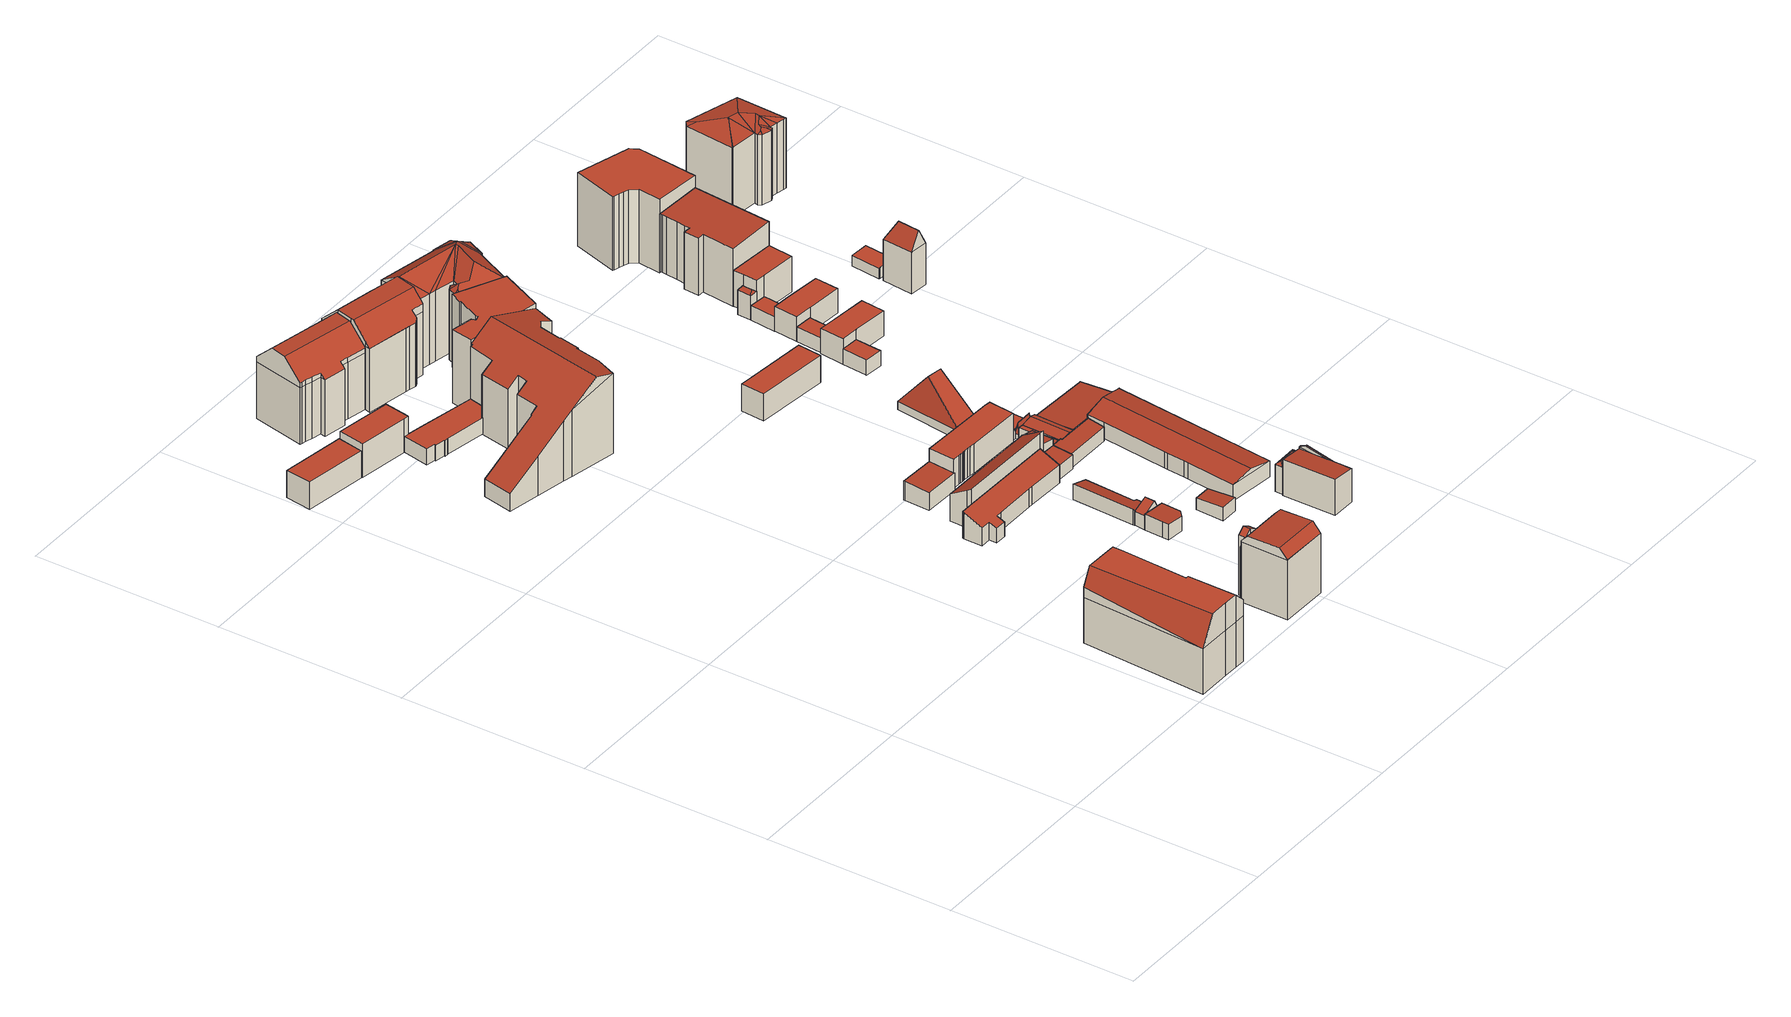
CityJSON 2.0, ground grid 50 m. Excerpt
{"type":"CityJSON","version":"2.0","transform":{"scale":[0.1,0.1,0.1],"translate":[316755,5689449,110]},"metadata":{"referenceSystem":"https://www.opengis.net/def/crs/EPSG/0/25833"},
"CityObjects":{
"building1":{"type":"Building","attributes":{"Dachtyp_tdc":"tdcFreeFormRoof","Gemeindeschluessel":14713000,"Dachneigung":0.319,"QualitaetDacherkennung":49,"Geometrietyp2DReferenz":"3000","function":"31001_9998","roofType":"5000","measuredHeight":19.96},"geometry":[{"type":"MultiSurface","lod":"2","boundaries":[[[0,1,2,3]],[[1,4,5,2]],[[4,6,7,5]],[[6,8,9,7]],[[8,10,11,9]],[[10,12,13,11]],[[12,14,15,13]],[[14,16,17,15]],[[16,18,19,17]],[[18,20,21,19]],[[20,0,3,21]],[[22,4,23,24]],[[25,26,27]],[[28,29,30,31]],[[32,26,25,33,24,23,34,31,30]],[[0,31,34,1]],[[1,34,23,4]],[[8,24,33,10]],[[10,33,25,27,12]],[[14,32,30,16]],[[12,27,26,32,14]],[[20,28,31,0]],[[16,30,29,18]],[[18,29,28,20]],[[6,22,24,8]],[[4,22,6]],[[3,2,5,7,9,11,13,15,17,19,21]]],"semantics":{"surfaces":[{"type":"WallSurface"},{"type":"RoofSurface"},{"type":"GroundSurface"}],"values":[0,0,0,0,0,0,0,0,0,0,0,1,1,1,1,0,0,0,0,0,0,0,0,0,0,0,2]}}]},
"building2":{"type":"Building","attributes":{"Dachtyp_tdc":"tdcPolyFlatRoof","Gemeindeschluessel":14713000,"Dachneigung":0,"QualitaetDacherkennung":56,"Geometrietyp2DReferenz":"3000","function":"31001_9998","roofType":"1000","measuredHeight":7.53},"geometry":[{"type":"MultiSurface","lod":"2","boundaries":[[[35,36,37,38]],[[36,39,40,37]],[[39,41,42,40]],[[41,35,38,42]],[[41,39,36,35]],[[38,37,40,42]]],"semantics":{"surfaces":[{"type":"WallSurface"},{"type":"RoofSurface"},{"type":"GroundSurface"}],"values":[0,0,0,0,1,2]}}]},
"building3":{"type":"Building","attributes":{"Dachtyp_tdc":"tdcPolyFlatRoof","Gemeindeschluessel":14713000,"Dachneigung":0,"QualitaetDacherkennung":70,"Geometrietyp2DReferenz":"3000","function":"31001_9998","roofType":"1000","measuredHeight":9.26},"geometry":[{"type":"MultiSurface","lod":"2","boundaries":[[[43,44,45,46]],[[44,47,48,45]],[[47,49,50,48]],[[49,51,52,50]],[[51,53,54,52]],[[53,43,46,54]],[[53,51,49,47,44,43]],[[46,45,48,50,52,54]]],"semantics":{"surfaces":[{"type":"WallSurface"},{"type":"RoofSurface"},{"type":"GroundSurface"}],"values":[0,0,0,0,0,0,1,2]}}]},
"building4":{"type":"Building","attributes":{"Dachtyp_tdc":"tdcPolyFlatRoof","Gemeindeschluessel":14713000,"Dachneigung":3.95,"QualitaetDacherkennung":52,"Geometrietyp2DReferenz":"3000","function":"31001_9998","roofType":"2100","measuredHeight":3.82},"geometry":[{"type":"MultiSurface","lod":"2","boundaries":[[[55,56,57,58]],[[56,59,60,57]],[[59,61,62,60]],[[61,55,58,62]],[[61,59,56,55]],[[58,57,60,62]]],"semantics":{"surfaces":[{"type":"WallSurface"},{"type":"RoofSurface"},{"type":"GroundSurface"}],"values":[0,0,0,0,1,2]}}]},
"building5":{"type":"Building","attributes":{"Gemeindeschluessel":14713000,"Geometrietyp2DReferenz":"3000","function":"31001_9998","roofType":"9999"},"children":["building5-1","building5-2"]},
"building5-1":{"type":"BuildingPart","attributes":{"Dachtyp_tdc":"tdcGableRoof","Dachneigung":30.01,"QualitaetDacherkennung":56,"Geometrietyp2DReferenz":"3000","roofType":"3100","measuredHeight":17.89},"parents":["building5"],"geometry":[{"type":"MultiSurface","lod":"2","boundaries":[[[63,64,65,66]],[[64,67,68,65]],[[67,69,70,68]],[[69,71,72,70]],[[71,73,74,72]],[[73,75,76,77,74]],[[71,69,67,64,63,78,79,80]],[[80,81,75,73,71]],[[82,66,65,68,70,72,74,77]],[[79,83,80]],[[63,66,82,84,78]],[[78,84,83,79]],[[83,81,80]],[[77,76,84,82]],[[84,76,75,81,83]]],"semantics":{"surfaces":[{"type":"WallSurface"},{"type":"RoofSurface"},{"type":"GroundSurface"},{"type":"ClosureSurface"}],"values":[0,0,0,0,0,0,1,1,2,0,3,3,0,3,3]}}]},
"building5-2":{"type":"BuildingPart","attributes":{"Dachtyp_tdc":"tdcCutGableRoof","Dachneigung":2.42,"QualitaetDacherkennung":88,"Geometrietyp2DReferenz":"3000","roofType":"9999","measuredHeight":18.93},"parents":["building5"],"geometry":[{"type":"MultiSurface","lod":"2","boundaries":[[[85,86,63,66,87]],[[76,88,89,77]],[[88,90,91,89]],[[90,92,93,91]],[[92,85,87,93]],[[92,94,95,96]],[[97,81,83,79,98,99,100,101]],[[94,102,100,99,95]],[[88,101,100,102,90]],[[90,102,94,92]],[[76,75,97,101,88]],[[85,96,95,99,98,86]],[[92,96,85]],[[87,66,82,77,89,91,93]],[[78,63,86]],[[82,66,63,78,84]],[[77,82,84,76]],[[97,75,81]],[[79,78,86,98]],[[83,84,78,79]],[[84,83,81,75,76]]],"semantics":{"surfaces":[{"type":"WallSurface"},{"type":"RoofSurface"},{"type":"GroundSurface"},{"type":"ClosureSurface"}],"values":[0,0,0,0,0,1,1,1,0,0,0,0,0,2,0,3,3,0,0,3,3]}}]},
"building6":{"type":"Building","attributes":{"Dachtyp_tdc":"tdcPolyFlatRoof","Gemeindeschluessel":14713000,"Dachneigung":0,"QualitaetDacherkennung":54,"Geometrietyp2DReferenz":"3000","function":"31001_9998","roofType":"1000","measuredHeight":4.32},"geometry":[{"type":"MultiSurface","lod":"2","boundaries":[[[103,104,105,106]],[[104,107,108,105]],[[107,109,110,108]],[[109,111,112,110]],[[111,113,114,112]],[[113,115,116,114]],[[115,117,118,116]],[[117,119,120,118]],[[119,121,122,120]],[[121,123,124,122]],[[123,125,126,124]],[[125,127,128,126]],[[127,129,130,128]],[[129,103,106,130]],[[129,127,125,123,121,119,117,115,113,111,109,107,104,103]],[[106,105,108,110,112,114,116,118,120,122,124,126,128,130]]],"semantics":{"surfaces":[{"type":"WallSurface"},{"type":"RoofSurface"},{"type":"GroundSurface"}],"values":[0,0,0,0,0,0,0,0,0,0,0,0,0,0,1,2]}}]},
"building7":{"type":"Building","attributes":{"Dachtyp_tdc":"tdcFreeFormRoof","Gemeindeschluessel":14713000,"Dachneigung":43.6,"QualitaetDacherkennung":62,"Geometrietyp2DReferenz":"3000","function":"31001_9998","roofType":"5000","measuredHeight":21.97},"geometry":[{"type":"MultiSurface","lod":"2","boundaries":[[[131,132,133,134]],[[132,135,136,133]],[[135,137,138,136]],[[137,139,140,138]],[[139,141,142,140]],[[141,143,144,142]],[[143,145,146,144]],[[145,147,148,146]],[[147,149,150,148]],[[149,151,152,150]],[[151,153,154,152]],[[153,155,156,154]],[[155,157,158,156]],[[157,159,160,158]],[[159,161,162,160]],[[161,131,134,162]],[[163,164,165,166,167]],[[168,169,170,171,172,173,174,175,176,177,178,139,137]],[[166,173,172,167]],[[135,168,137]],[[139,178,141]],[[141,178,177,143]],[[143,177,176,145]],[[145,176,175,147]],[[147,175,174,149]],[[149,174,173,166,165,151]],[[157,167,172,159]],[[159,172,171,161]],[[161,171,170,131]],[[131,170,169,132]],[[132,169,168,135]],[[155,163,167,157]],[[151,165,164,153]],[[153,164,163,155]],[[134,133,136,138,140,142,144,146,148,150,152,154,156,158,160,162]]],"semantics":{"surfaces":[{"type":"WallSurface"},{"type":"RoofSurface"},{"type":"GroundSurface"}],"values":[0,0,0,0,0,0,0,0,0,0,0,0,0,0,0,0,1,1,1,0,0,0,0,0,0,0,0,0,0,0,0,0,0,0,2]}}]},
"building8":{"type":"Building","attributes":{"Dachtyp_tdc":"tdcFreeFormRoof","Gemeindeschluessel":14713000,"Dachneigung":34.56,"QualitaetDacherkennung":19,"Geometrietyp2DReferenz":"3000","function":"31001_9998","roofType":"5000","measuredHeight":23.6},"geometry":[{"type":"MultiSurface","lod":"2","boundaries":[[[179,180,181,182]],[[180,183,184,181]],[[183,185,186,184]],[[185,187,188,186]],[[187,189,190,188]],[[189,191,192,190]],[[191,193,194,192]],[[193,195,196,194]],[[195,197,198,196]],[[197,199,200,198]],[[199,201,60,200]],[[201,202,203,60]],[[202,204,205,203]],[[204,206,207,205]],[[206,208,209,207]],[[208,210,211,209]],[[210,212,213,211]],[[212,214,215,213]],[[214,216,217,215]],[[216,218,219,217]],[[218,220,221,219]],[[220,222,223,221]],[[222,224,225,223]],[[224,226,227,225]],[[226,228,229,227]],[[228,230,231,229]],[[230,232,233,231]],[[232,234,235,233]],[[234,179,182,235]],[[236,226,224,222,220,218,216,214,212,210,208,206,204,202,201,199,197,195,193,191,237]],[[232,230,228,236,237,189,187,185,183,180,179,234]],[[191,189,237]],[[228,226,236]],[[182,181,184,186,188,190,192,194,196,198,200,60,203,205,207,209,211,213,215,217,219,221,223,225,227,229,231,233,235]]],"semantics":{"surfaces":[{"type":"WallSurface"},{"type":"RoofSurface"},{"type":"GroundSurface"}],"values":[0,0,0,0,0,0,0,0,0,0,0,0,0,0,0,0,0,0,0,0,0,0,0,0,0,0,0,0,0,1,1,0,0,2]}}]},
"building9":{"type":"Building","attributes":{"Dachtyp_tdc":"tdcPolyFlatRoof","Gemeindeschluessel":14713000,"Dachneigung":3.31,"QualitaetDacherkennung":55,"Geometrietyp2DReferenz":"3000","function":"31001_9998","roofType":"2100","measuredHeight":5.21},"geometry":[{"type":"MultiSurface","lod":"2","boundaries":[[[238,239,240,241]],[[239,242,243,240]],[[242,244,245,243]],[[244,246,247,245]],[[246,248,249,247]],[[248,238,241,249]],[[248,246,244,242,239,238]],[[241,240,243,245,247,249]]],"semantics":{"surfaces":[{"type":"WallSurface"},{"type":"RoofSurface"},{"type":"GroundSurface"}],"values":[0,0,0,0,0,0,1,2]}}]},
"building10":{"type":"Building","attributes":{"Dachtyp_tdc":"tdcPolyFlatRoof","Gemeindeschluessel":14713000,"Dachneigung":24.14,"QualitaetDacherkennung":72,"Geometrietyp2DReferenz":"3000","function":"31001_9998","roofType":"2100","measuredHeight":7.27},"geometry":[{"type":"MultiSurface","lod":"2","boundaries":[[[250,251,252,253]],[[251,254,255,252]],[[254,256,257,255]],[[256,258,259,257]],[[258,260,261,259]],[[260,262,263,261]],[[262,264,265,263]],[[264,266,267,265]],[[266,268,269,267]],[[268,270,271,269]],[[270,272,273,271]],[[272,274,275,273]],[[274,250,253,275]],[[274,272,270,268,266,264,262,260,258,256,254,251,250]],[[253,252,255,257,259,261,263,265,267,269,271,273,275]]],"semantics":{"surfaces":[{"type":"WallSurface"},{"type":"RoofSurface"},{"type":"GroundSurface"}],"values":[0,0,0,0,0,0,0,0,0,0,0,0,0,1,2]}}]},
"building11":{"type":"Building","attributes":{"Dachtyp_tdc":"tdcPolyFlatRoof","Gemeindeschluessel":14713000,"Dachneigung":3.15,"QualitaetDacherkennung":80,"Geometrietyp2DReferenz":"3000","function":"31001_9998","roofType":"2100","measuredHeight":4.31},"geometry":[{"type":"MultiSurface","lod":"2","boundaries":[[[276,277,278,279]],[[277,280,281,278]],[[280,282,283,281]],[[282,284,285,283]],[[284,286,287,285]],[[286,288,289,287]],[[288,276,279,289]],[[288,286,284,282,280,277,276]],[[279,278,281,283,285,287,289]]],"semantics":{"surfaces":[{"type":"WallSurface"},{"type":"RoofSurface"},{"type":"GroundSurface"}],"values":[0,0,0,0,0,0,0,1,2]}}]},
"building12":{"type":"Building","attributes":{"Dachtyp_tdc":"tdcFreeFormRoof","Gemeindeschluessel":14713000,"Dachneigung":65.06,"QualitaetDacherkennung":8,"Geometrietyp2DReferenz":"3000","function":"31001_9998","roofType":"5000","measuredHeight":5.8},"geometry":[{"type":"MultiSurface","lod":"2","boundaries":[[[290,291,285,292]],[[291,293,283,285]],[[293,294,295,283]],[[294,296,297,295]],[[296,298,299,297]],[[298,290,292,299]],[[291,290,298,296,300,301]],[[301,300,294,293]],[[293,291,301]],[[296,294,300]],[[292,285,283,295,297,299]]],"semantics":{"surfaces":[{"type":"WallSurface"},{"type":"RoofSurface"},{"type":"GroundSurface"}],"values":[0,0,0,0,0,0,1,1,0,0,2]}}]},
"building13":{"type":"Building","attributes":{"Dachtyp_tdc":"tdcPolyFlatRoof","Gemeindeschluessel":14713000,"Dachneigung":31.7,"QualitaetDacherkennung":64,"Geometrietyp2DReferenz":"3000","function":"31001_9998","roofType":"2100","measuredHeight":11.04},"geometry":[{"type":"MultiSurface","lod":"2","boundaries":[[[302,303,304,305]],[[303,306,307,304]],[[306,308,309,307]],[[308,310,311,309]],[[310,312,313,311]],[[312,314,315,313]],[[314,316,317,315]],[[316,302,305,317]],[[316,314,312,310,308,306,303,302]],[[305,304,307,309,311,313,315,317]]],"semantics":{"surfaces":[{"type":"WallSurface"},{"type":"RoofSurface"},{"type":"GroundSurface"}],"values":[0,0,0,0,0,0,0,0,1,2]}}]},
"building14":{"type":"Building","attributes":{"name":"Carl-Friedrich-Goerdeler-Oberschule","Dachtyp_tdc":"tdcFreeFormRoof","Gemeindeschluessel":14713000,"Dachneigung":42.88,"QualitaetDacherkennung":57,"Geometrietyp2DReferenz":"3000","function":"31001_3021","roofType":"5000","measuredHeight":22.97},"geometry":[{"type":"MultiSurface","lod":"2","boundaries":[[[318,319,320,321]],[[319,322,323,320]],[[322,324,325,323]],[[324,326,327,325]],[[326,328,329,327]],[[328,330,331,329]],[[330,332,333,331]],[[332,334,335,333]],[[334,336,337,335]],[[336,338,339,337]],[[338,340,341,339]],[[340,342,343,341]],[[342,344,345,343]],[[344,346,347,345]],[[346,348,349,347]],[[348,350,351,349]],[[350,352,353,351]],[[352,354,355,353]],[[354,356,357,355]],[[356,358,359,357]],[[358,360,361,359]],[[360,318,321,361]],[[362,363,364,365,366,367,368,369,356,370,371,372,373]],[[374,375,376,377,378,379,380,381]],[[382,381,380,383,368,367]],[[360,383,380,318]],[[358,369,368,383,360]],[[332,381,382,334]],[[334,382,367,336]],[[330,374,381,332]],[[318,380,379,319]],[[319,379,378,322]],[[322,378,377,324]],[[324,377,376,326]],[[326,376,375,328]],[[328,375,374,330]],[[348,373,372,350]],[[346,362,373,348]],[[350,372,371,352]],[[352,371,370,354]],[[354,370,356]],[[356,369,358]],[[336,367,366,338]],[[338,366,365,340]],[[340,365,364,342]],[[342,364,363,344]],[[344,363,362,346]],[[321,320,323,325,327,329,331,333,335,337,339,341,343,345,347,349,351,353,355,357,359,361]]],"semantics":{"surfaces":[{"type":"WallSurface"},{"type":"RoofSurface"},{"type":"GroundSurface"}],"values":[0,0,0,0,0,0,0,0,0,0,0,0,0,0,0,0,0,0,0,0,0,0,1,1,1,0,0,0,0,0,0,0,0,0,0,0,0,0,0,0,0,0,0,0,0,0,0,2]}}]},
"building15":{"type":"Building","attributes":{"Dachtyp_tdc":"tdcPolyFlatRoof","Gemeindeschluessel":14713000,"Dachneigung":16.45,"QualitaetDacherkennung":75,"Geometrietyp2DReferenz":"3000","function":"31001_9998","roofType":"2100","measuredHeight":4.22},"geometry":[{"type":"MultiSurface","lod":"2","boundaries":[[[384,385,386,387]],[[385,388,389,386]],[[388,390,391,389]],[[390,392,393,391]],[[392,394,395,393]],[[394,396,397,395]],[[396,398,399,397]],[[398,400,401,399]],[[400,384,387,401]],[[400,398,396,394,392,390,388,385,384]],[[387,386,389,391,393,395,397,399,401]]],"semantics":{"surfaces":[{"type":"WallSurface"},{"type":"RoofSurface"},{"type":"GroundSurface"}],"values":[0,0,0,0,0,0,0,0,0,1,2]}}]},
"building16":{"type":"Building","attributes":{"Dachtyp_tdc":"tdcPolyFlatRoof","Gemeindeschluessel":14713000,"Dachneigung":3.12,"QualitaetDacherkennung":73,"Geometrietyp2DReferenz":"3000","function":"31001_9998","roofType":"2100","measuredHeight":3.61},"geometry":[{"type":"MultiSurface","lod":"2","boundaries":[[[402,403,404,405]],[[403,406,407,404]],[[406,408,409,407]],[[408,402,405,409]],[[408,406,403,402]],[[405,404,407,409]]],"semantics":{"surfaces":[{"type":"WallSurface"},{"type":"RoofSurface"},{"type":"GroundSurface"}],"values":[0,0,0,0,1,2]}}]},
"building17":{"type":"Building","attributes":{"Dachtyp_tdc":"tdcPolyFlatRoof","Gemeindeschluessel":14713000,"Dachneigung":0,"QualitaetDacherkennung":46,"Geometrietyp2DReferenz":"3000","function":"31001_9998","roofType":"1000","measuredHeight":20.16},"geometry":[{"type":"MultiSurface","lod":"2","boundaries":[[[410,411,412,413]],[[411,414,415,412]],[[414,416,417,415]],[[416,418,419,417]],[[418,420,421,419]],[[420,422,423,421]],[[422,424,425,423]],[[424,426,427,425]],[[426,428,429,427]],[[428,430,431,429]],[[430,432,433,431]],[[432,434,435,433]],[[434,436,437,435]],[[436,438,439,437]],[[438,410,413,439]],[[438,436,434,432,430,428,426,424,422,420,418,416,414,411,410]],[[413,412,415,417,419,421,423,425,427,429,431,433,435,437,439]]],"semantics":{"surfaces":[{"type":"WallSurface"},{"type":"RoofSurface"},{"type":"GroundSurface"}],"values":[0,0,0,0,0,0,0,0,0,0,0,0,0,0,0,1,2]}}]},
"building18":{"type":"Building","attributes":{"Dachtyp_tdc":"tdcPolyFlatRoof","Gemeindeschluessel":14713000,"Dachneigung":2.72,"QualitaetDacherkennung":71,"Geometrietyp2DReferenz":"3000","function":"31001_9998","roofType":"2100","measuredHeight":8.23},"geometry":[{"type":"MultiSurface","lod":"2","boundaries":[[[440,441,442,443]],[[441,444,445,442]],[[444,446,447,445]],[[446,448,449,447]],[[448,450,451,449]],[[450,452,453,451]],[[452,454,455,453]],[[454,456,457,455]],[[456,458,459,457]],[[458,460,461,459]],[[460,462,463,461]],[[462,464,465,463]],[[464,466,467,465]],[[466,468,469,467]],[[468,440,443,469]],[[468,466,464,462,460,458,456,454,452,450,448,446,444,441,440]],[[443,442,445,447,449,451,453,455,457,459,461,463,465,467,469]]],"semantics":{"surfaces":[{"type":"WallSurface"},{"type":"RoofSurface"},{"type":"GroundSurface"}],"values":[0,0,0,0,0,0,0,0,0,0,0,0,0,0,0,1,2]}}]},
"building19":{"type":"Building","attributes":{"Dachtyp_tdc":"tdcPolyFlatRoof","Gemeindeschluessel":14713000,"Dachneigung":5.32,"QualitaetDacherkennung":65,"Geometrietyp2DReferenz":"3000","function":"31001_9998","roofType":"2100","measuredHeight":4.42},"geometry":[{"type":"MultiSurface","lod":"2","boundaries":[[[470,471,472,473]],[[471,474,475,472]],[[474,476,477,475]],[[476,478,479,477]],[[478,480,481,479]],[[480,470,473,481]],[[480,478,476,474,471,470]],[[473,472,475,477,479,481]]],"semantics":{"surfaces":[{"type":"WallSurface"},{"type":"RoofSurface"},{"type":"GroundSurface"}],"values":[0,0,0,0,0,0,1,2]}}]},
"building20":{"type":"Building","attributes":{"Dachtyp_tdc":"tdcPolyFlatRoof","Gemeindeschluessel":14713000,"Dachneigung":10.46,"QualitaetDacherkennung":82,"Geometrietyp2DReferenz":"3000","function":"31001_9998","roofType":"2100","measuredHeight":6.48},"geometry":[{"type":"MultiSurface","lod":"2","boundaries":[[[482,483,484,485]],[[483,486,487,484]],[[486,488,489,487]],[[488,482,485,489]],[[488,486,483,482]],[[485,484,487,489]]],"semantics":{"surfaces":[{"type":"WallSurface"},{"type":"RoofSurface"},{"type":"GroundSurface"}],"values":[0,0,0,0,1,2]}}]},
"building21":{"type":"Building","attributes":{"Gemeindeschluessel":14713000,"Geometrietyp2DReferenz":"3000","function":"31001_9998","roofType":"9999"},"children":["building21-1","building21-2"]},
"building21-1":{"type":"BuildingPart","attributes":{"Dachtyp_tdc":"tdcGableRoof","Dachneigung":11.9,"QualitaetDacherkennung":10,"Geometrietyp2DReferenz":"3000","roofType":"3100","measuredHeight":10.37},"parents":["building21"],"geometry":[{"type":"MultiSurface","lod":"2","boundaries":[[[490,491,492,493]],[[494,495,496,497,498]],[[495,490,493,496]],[[490,495,499]],[[491,490,499,500,501]],[[495,494,500,499]],[[493,492,497,496]],[[498,502,494]],[[497,492,491,502,498]],[[500,494,502,501]],[[501,502,491]]],"semantics":{"surfaces":[{"type":"WallSurface"},{"type":"RoofSurface"},{"type":"GroundSurface"},{"type":"ClosureSurface"}],"values":[0,0,0,0,1,1,2,0,3,0,3]}}]},
"building21-2":{"type":"BuildingPart","attributes":{"Dachtyp_tdc":"tdcPolyFlatRoof","Dachneigung":5.9,"QualitaetDacherkennung":67,"Geometrietyp2DReferenz":"3000","roofType":"2100","measuredHeight":9.87},"parents":["building21"],"geometry":[{"type":"MultiSurface","lod":"2","boundaries":[[[503,504,505,506]],[[504,507,508,505]],[[507,509,510,508]],[[509,498,497,510]],[[511,503,506,492,491]],[[511,501,502,498,509,507,504,503]],[[506,505,508,510,497,492]],[[491,501,511]],[[492,497,498,502,491]],[[491,502,501]]],"semantics":{"surfaces":[{"type":"WallSurface"},{"type":"RoofSurface"},{"type":"GroundSurface"},{"type":"ClosureSurface"}],"values":[0,0,0,0,0,1,2,0,3,3]}}]},
"building22":{"type":"Building","attributes":{"Dachtyp_tdc":"tdcPolyFlatRoof","Gemeindeschluessel":14713000,"Dachneigung":3.39,"QualitaetDacherkennung":70,"Geometrietyp2DReferenz":"3000","function":"31001_9998","roofType":"2100","measuredHeight":3.36},"geometry":[{"type":"MultiSurface","lod":"2","boundaries":[[[512,513,514,515]],[[513,516,517,514]],[[516,518,519,517]],[[518,512,515,519]],[[518,516,513,512]],[[515,514,517,519]]],"semantics":{"surfaces":[{"type":"WallSurface"},{"type":"RoofSurface"},{"type":"GroundSurface"}],"values":[0,0,0,0,1,2]}}]},
"building23":{"type":"Building","attributes":{"Dachtyp_tdc":"tdcFreeFormRoof","Gemeindeschluessel":14713000,"Dachneigung":34.48,"QualitaetDacherkennung":7,"Geometrietyp2DReferenz":"3000","function":"31001_9998","roofType":"5000","measuredHeight":8.15},"geometry":[{"type":"MultiSurface","lod":"2","boundaries":[[[520,521,522,523]],[[521,524,525,522]],[[524,526,527,525]],[[526,528,529,527]],[[528,520,523,529]],[[530,528,526]],[[531,524,521]],[[530,524,531]],[[524,530,526]],[[531,521,520]],[[530,531,520,528]],[[523,522,525,527,529]]],"semantics":{"surfaces":[{"type":"WallSurface"},{"type":"RoofSurface"},{"type":"GroundSurface"}],"values":[0,0,0,0,0,1,1,1,1,1,1,2]}}]},
"building24":{"type":"Building","attributes":{"Dachtyp_tdc":"tdcFreeFormRoof","Gemeindeschluessel":14713000,"Dachneigung":34.52,"QualitaetDacherkennung":13,"Geometrietyp2DReferenz":"3000","function":"31001_9998","roofType":"5000","measuredHeight":23.29},"geometry":[{"type":"MultiSurface","lod":"2","boundaries":[[[532,533,534,535]],[[533,536,537,534]],[[536,538,539,537]],[[538,540,541,539]],[[540,542,543,541]],[[542,544,545,543]],[[544,546,547,545]],[[546,548,549,547]],[[548,550,551,549]],[[550,552,553,551]],[[552,554,555,553]],[[554,556,557,555]],[[556,558,559,557]],[[558,560,561,559]],[[560,562,563,561]],[[562,564,565,563]],[[564,566,567,565]],[[566,568,569,567]],[[568,570,571,569]],[[570,532,535,571]],[[572,570,568]],[[573,574,575,576,572,568,566]],[[577,578,579,580,581,573,566,564]],[[582,577,564,562]],[[583,582,562,560]],[[583,560,558]],[[584,585,578,577,582,583,558,556]],[[584,556,554]],[[585,584,554,552]],[[579,578,585,552,550]],[[586,580,579,550,548]],[[586,548,546]],[[580,540,581]],[[580,542,540]],[[580,544,542]],[[586,544,580]],[[544,586,546]],[[574,573,581,540,538]],[[587,575,574,538,536]],[[587,536,533]],[[576,575,587,533,532]],[[572,576,532,570]],[[535,534,537,539,541,543,545,547,549,551,553,555,557,559,561,563,565,567,569,571]]],"semantics":{"surfaces":[{"type":"WallSurface"},{"type":"RoofSurface"},{"type":"GroundSurface"}],"values":[0,0,0,0,0,0,0,0,0,0,0,0,0,0,0,0,0,0,0,0,1,1,1,1,1,1,1,1,1,1,1,0,1,1,1,1,1,1,1,1,1,1,2]}}]},
"building25":{"type":"Building","attributes":{"Dachtyp_tdc":"tdcPolyFlatRoof","Gemeindeschluessel":14713000,"Dachneigung":5.93,"QualitaetDacherkennung":90,"Geometrietyp2DReferenz":"3000","function":"31001_9998","roofType":"2100","measuredHeight":4.27},"geometry":[{"type":"MultiSurface","lod":"2","boundaries":[[[478,588,589,590]],[[588,591,592,589]],[[591,593,594,592]],[[593,595,596,594]],[[595,597,598,596]],[[597,599,600,598]],[[599,478,590,600]],[[599,597,595,593,591,588,478]],[[590,589,592,594,596,598,600]]],"semantics":{"surfaces":[{"type":"WallSurface"},{"type":"RoofSurface"},{"type":"GroundSurface"}],"values":[0,0,0,0,0,0,0,1,2]}}]},
"building26":{"type":"Building","attributes":{"Gemeindeschluessel":14713000,"Geometrietyp2DReferenz":"3000","function":"31001_9998","roofType":"9999"},"children":["building26-1","building26-2"]},
"building26-1":{"type":"BuildingPart","attributes":{"Dachtyp_tdc":"tdcGableRoof","Dachneigung":10.63,"QualitaetDacherkennung":37,"Geometrietyp2DReferenz":"3000","roofType":"3100","measuredHeight":3.98},"parents":["building26"],"geometry":[{"type":"MultiSurface","lod":"2","boundaries":[[[601,602,515,514]],[[603,604,605,606]],[[603,607,608,604]],[[607,609,610,608]],[[609,611,612,610]],[[611,601,514,612]],[[602,601,611,613,614,606]],[[615,616,614,613,617]],[[607,615,617,609]],[[609,617,613,611]],[[603,616,615,607]],[[606,614,616,603]],[[514,515,605,604,608,610,612]],[[606,605,515,602]]],"semantics":{"surfaces":[{"type":"WallSurface"},{"type":"RoofSurface"},{"type":"GroundSurface"},{"type":"ClosureSurface"}],"values":[0,0,0,0,0,0,1,1,0,0,0,0,2,3]}}]},
"building26-2":{"type":"BuildingPart","attributes":{"Dachtyp_tdc":"tdcPolyFlatRoof","Dachneigung":0,"QualitaetDacherkennung":21,"Geometrietyp2DReferenz":"3000","roofType":"1000","measuredHeight":3.36},"parents":["building26"],"geometry":[{"type":"MultiSurface","lod":"2","boundaries":[[[618,619,620,621]],[[619,606,605,620]],[[602,618,621,515]],[[602,606,619,618]],[[621,620,605,515]],[[515,605,606,602]]],"semantics":{"surfaces":[{"type":"WallSurface"},{"type":"RoofSurface"},{"type":"GroundSurface"},{"type":"ClosureSurface"}],"values":[0,0,0,1,2,3]}}]},
"building27":{"type":"Building","attributes":{"Dachtyp_tdc":"tdcPolyFlatRoof","Gemeindeschluessel":14713000,"Dachneigung":0,"QualitaetDacherkennung":74,"Geometrietyp2DReferenz":"3000","function":"31001_9998","roofType":"1000","measuredHeight":7.47},"geometry":[{"type":"MultiSurface","lod":"2","boundaries":[[[622,623,624,625]],[[623,626,627,624]],[[626,628,629,627]],[[628,622,625,629]],[[628,626,623,622]],[[625,624,627,629]]],"semantics":{"surfaces":[{"type":"WallSurface"},{"type":"RoofSurface"},{"type":"GroundSurface"}],"values":[0,0,0,0,1,2]}}]},
"building28":{"type":"Building","attributes":{"Dachtyp_tdc":"tdcFreeFormRoof","Gemeindeschluessel":14713000,"Dachneigung":79.03,"QualitaetDacherkennung":51,"Geometrietyp2DReferenz":"3000","function":"31001_9998","roofType":"5000","measuredHeight":4.38},"geometry":[{"type":"MultiSurface","lod":"2","boundaries":[[[630,631,632,633]],[[631,634,635,632]],[[634,636,637,635]],[[636,638,639,637]],[[638,630,633,639]],[[640,638,636]],[[641,642,640,636,634]],[[641,634,631]],[[642,641,631,630]],[[640,642,630,638]],[[633,632,635,637,639]]],"semantics":{"surfaces":[{"type":"WallSurface"},{"type":"RoofSurface"},{"type":"GroundSurface"}],"values":[0,0,0,0,0,0,1,1,1,1,2]}}]},
"building29":{"type":"Building","attributes":{"Dachtyp_tdc":"tdcHipAndGableRoof","Gemeindeschluessel":14713000,"Dachneigung":75.76,"QualitaetDacherkennung":5,"Geometrietyp2DReferenz":"3000","function":"31001_9998","roofType":"5000","measuredHeight":11.15},"geometry":[{"type":"MultiSurface","lod":"2","boundaries":[[[643,644,645,646]],[[644,647,648,645]],[[647,649,650,648]],[[649,643,646,650]],[[647,644,651]],[[643,649,652]],[[644,643,652,651]],[[649,647,651,652]],[[646,645,648,650]]],"semantics":{"surfaces":[{"type":"WallSurface"},{"type":"RoofSurface"},{"type":"GroundSurface"}],"values":[0,0,0,0,1,0,1,1,2]}}]},
"building30":{"type":"Building","attributes":{"Dachtyp_tdc":"tdcPolyFlatRoof","Gemeindeschluessel":14713000,"Dachneigung":0,"QualitaetDacherkennung":70,"Geometrietyp2DReferenz":"3000","function":"31001_9998","roofType":"1000","measuredHeight":2.46},"geometry":[{"type":"MultiSurface","lod":"2","boundaries":[[[653,654,655,656]],[[654,657,658,655]],[[657,659,660,658]],[[659,661,662,660]],[[661,663,664,662]],[[663,653,656,664]],[[663,661,659,657,654,653]],[[656,655,658,660,662,664]]],"semantics":{"surfaces":[{"type":"WallSurface"},{"type":"RoofSurface"},{"type":"GroundSurface"}],"values":[0,0,0,0,0,0,1,2]}}]},
"building31":{"type":"Building","attributes":{"Dachtyp_tdc":"tdcFreeFormRoof","Gemeindeschluessel":14713000,"Dachneigung":10.76,"QualitaetDacherkennung":73,"Geometrietyp2DReferenz":"3000","function":"31001_9998","roofType":"5000","measuredHeight":5.64},"geometry":[{"type":"MultiSurface","lod":"2","boundaries":[[[665,666,667,668]],[[666,669,670,667]],[[669,671,672,670]],[[671,673,674,672]],[[673,675,676,674]],[[675,677,678,676]],[[677,679,680,678]],[[679,681,682,680]],[[681,683,684,682]],[[683,685,686,684]],[[685,687,688,686]],[[687,689,690,688]],[[689,665,668,690]],[[687,685,683,691,692,689]],[[692,691,681,679,677,675,673,671,669,666,665]],[[683,681,691]],[[665,689,692]],[[668,667,670,672,674,676,678,680,682,684,686,688,690]]],"semantics":{"surfaces":[{"type":"WallSurface"},{"type":"RoofSurface"},{"type":"GroundSurface"}],"values":[0,0,0,0,0,0,0,0,0,0,0,0,0,1,1,0,0,2]}}]},
"building32":{"type":"Building","attributes":{"Dachtyp_tdc":"tdcPolyFlatRoof","Gemeindeschluessel":14713000,"Dachneigung":4.71,"QualitaetDacherkennung":82,"Geometrietyp2DReferenz":"3000","function":"31001_9998","roofType":"2100","measuredHeight":3.86},"geometry":[{"type":"MultiSurface","lod":"2","boundaries":[[[693,694,695,696]],[[694,697,698,695]],[[697,699,700,698]],[[699,701,702,700]],[[701,703,704,702]],[[703,705,706,704]],[[705,707,708,706]],[[707,693,696,708]],[[707,705,703,701,699,697,694,693]],[[696,695,698,700,702,704,706,708]]],"semantics":{"surfaces":[{"type":"WallSurface"},{"type":"RoofSurface"},{"type":"GroundSurface"}],"values":[0,0,0,0,0,0,0,0,1,2]}}]},
"building33":{"type":"Building","attributes":{"Gemeindeschluessel":14713000,"Geometrietyp2DReferenz":"3000","function":"31001_9998","roofType":"9999"},"children":["building33-1","building33-2"]},
"building33-1":{"type":"BuildingPart","attributes":{"Dachtyp_tdc":"tdcPolyFlatRoof","Dachneigung":0,"QualitaetDacherkennung":57,"Geometrietyp2DReferenz":"3000","roofType":"1000","measuredHeight":4.12},"parents":["building33"],"geometry":[{"type":"MultiSurface","lod":"2","boundaries":[[[709,710,711,712]],[[710,713,714,711]],[[713,715,716,714]],[[715,717,718,716]],[[719,709,712,720]],[[719,717,715,713,710,709]],[[712,711,714,716,718,720]],[[720,718,717,719]]],"semantics":{"surfaces":[{"type":"WallSurface"},{"type":"RoofSurface"},{"type":"GroundSurface"},{"type":"ClosureSurface"}],"values":[0,0,0,0,0,1,2,3]}}]},
"building33-2":{"type":"BuildingPart","attributes":{"Dachtyp_tdc":"tdcPolyFlatRoof","Dachneigung":0,"QualitaetDacherkennung":76,"Geometrietyp2DReferenz":"3000","roofType":"1000","measuredHeight":6.91},"parents":["building33"],"geometry":[{"type":"MultiSurface","lod":"2","boundaries":[[[721,722,720,723]],[[722,719,720]],[[724,725,726,718,717]],[[725,727,728,726]],[[727,729,730,728]],[[729,721,723,730]],[[729,727,725,724,722,721]],[[723,720,718,726,728,730]],[[717,719,722,724]],[[717,718,720,719]]],"semantics":{"surfaces":[{"type":"WallSurface"},{"type":"RoofSurface"},{"type":"GroundSurface"},{"type":"ClosureSurface"}],"values":[0,0,0,0,0,0,1,2,0,3]}}]},
"building34":{"type":"Building","attributes":{"Gemeindeschluessel":14713000,"Geometrietyp2DReferenz":"3000","function":"31001_9998","roofType":"9999"},"children":["building34-1","building34-2"]},
"building34-1":{"type":"BuildingPart","attributes":{"Dachtyp_tdc":"tdcPolyFlatRoof","Dachneigung":0,"QualitaetDacherkennung":54,"Geometrietyp2DReferenz":"3000","roofType":"1000","measuredHeight":3.91},"parents":["building34"],"geometry":[{"type":"MultiSurface","lod":"2","boundaries":[[[731,732,733,734]],[[732,735,736,733]],[[737,738,739,740]],[[738,731,734,739]],[[738,737,735,732,731]],[[734,733,736,740,739]],[[740,736,735,737]]],"semantics":{"surfaces":[{"type":"WallSurface"},{"type":"RoofSurface"},{"type":"GroundSurface"},{"type":"ClosureSurface"}],"values":[0,0,0,0,1,2,3]}}]},
"building34-2":{"type":"BuildingPart","attributes":{"Dachtyp_tdc":"tdcPolyFlatRoof","Dachneigung":0,"QualitaetDacherkennung":75,"Geometrietyp2DReferenz":"3000","roofType":"1000","measuredHeight":6.64},"parents":["building34"],"geometry":[{"type":"MultiSurface","lod":"2","boundaries":[[[741,742,743,736,735]],[[742,744,745,743]],[[744,746,747,745]],[[746,748,749,747]],[[748,750,739,749]],[[750,751,737,740,739]],[[750,748,746,744,742,741,751]],[[740,736,743,745,747,749,739]],[[735,737,751,741]],[[735,736,740,737]]],"semantics":{"surfaces":[{"type":"WallSurface"},{"type":"RoofSurface"},{"type":"GroundSurface"},{"type":"ClosureSurface"}],"values":[0,0,0,0,0,0,1,2,0,3]}}]},
"building35":{"type":"Building","attributes":{"Gemeindeschluessel":14713000,"Geometrietyp2DReferenz":"3000","function":"31001_9998","roofType":"9999"},"children":["building35-1","building35-2","building35-3"]},
"building35-1":{"type":"BuildingPart","attributes":{"Dachtyp_tdc":"tdcFreeFormRoof","Dachneigung":41.65,"QualitaetDacherkennung":30,"Geometrietyp2DReferenz":"3000","roofType":"5000","measuredHeight":7.67},"parents":["building35"],"geometry":[{"type":"MultiSurface","lod":"2","boundaries":[[[752,753,754,755,756]],[[753,757,758,754]],[[759,757,753]],[[760,759,753,752]],[[760,752,761]],[[759,760,761,757]],[[762,755,754,758]],[[756,763,761,752]],[[756,755,762,763]],[[762,758,757,761,763]]],"semantics":{"surfaces":[{"type":"WallSurface"},{"type":"RoofSurface"},{"type":"GroundSurface"},{"type":"ClosureSurface"}],"values":[0,0,1,1,1,1,2,0,3,3]}}]},
"building35-2":{"type":"BuildingPart","attributes":{"Dachtyp_tdc":"tdcPolyFlatRoof","Dachneigung":0,"QualitaetDacherkennung":70,"Geometrietyp2DReferenz":"3000","roofType":"1000","measuredHeight":9.87},"parents":["building35"],"geometry":[{"type":"MultiSurface","lod":"2","boundaries":[[[764,761,762,763]],[[765,766,767,758,757]],[[766,768,769,767]],[[768,770,771,769]],[[770,772,773,771]],[[772,774,773]],[[770,768,766,765,764,772]],[[762,758,767,769,771,773]],[[763,774,772,764]],[[763,762,773,774]],[[757,761,764,765]],[[757,758,762,761]]],"semantics":{"surfaces":[{"type":"WallSurface"},{"type":"RoofSurface"},{"type":"GroundSurface"},{"type":"ClosureSurface"}],"values":[0,0,0,0,0,0,1,2,0,3,0,3]}}]},
"building35-3":{"type":"BuildingPart","attributes":{"Dachtyp_tdc":"tdcPolyFlatRoof","Dachneigung":0,"QualitaetDacherkennung":55,"Geometrietyp2DReferenz":"3000","roofType":"1000","measuredHeight":4.08},"parents":["building35"],"geometry":[{"type":"MultiSurface","lod":"2","boundaries":[[[775,776,777,778]],[[776,756,755,777]],[[774,775,778,773]],[[774,763,756,776,775]],[[778,777,755,762,773]],[[762,755,756,763]],[[773,762,763,774]]],"semantics":{"surfaces":[{"type":"WallSurface"},{"type":"RoofSurface"},{"type":"GroundSurface"},{"type":"ClosureSurface"}],"values":[0,0,0,1,2,3,3]}}]},
"building36":{"type":"Building","attributes":{"Dachtyp_tdc":"tdcPolyFlatRoof","Gemeindeschluessel":14713000,"Dachneigung":2.83,"QualitaetDacherkennung":85,"Geometrietyp2DReferenz":"3000","function":"31001_9998","roofType":"2100","measuredHeight":16.48},"geometry":[{"type":"MultiSurface","lod":"2","boundaries":[[[779,780,781,782]],[[780,783,784,781]],[[783,785,786,784]],[[785,787,788,786]],[[787,789,790,788]],[[789,791,792,790]],[[791,793,794,792]],[[793,795,796,794]],[[795,797,798,796]],[[797,799,800,798]],[[799,801,802,800]],[[801,803,804,802]],[[803,805,806,804]],[[805,779,782,806]],[[805,803,801,799,797,795,793,791,789,787,785,783,780,779]],[[782,781,784,786,788,790,792,794,796,798,800,802,804,806]]],"semantics":{"surfaces":[{"type":"WallSurface"},{"type":"RoofSurface"},{"type":"GroundSurface"}],"values":[0,0,0,0,0,0,0,0,0,0,0,0,0,0,1,2]}}]},
"building37":{"type":"Building","attributes":{"Dachtyp_tdc":"tdcPolyFlatRoof","Gemeindeschluessel":14713000,"Dachneigung":0,"QualitaetDacherkennung":53,"Geometrietyp2DReferenz":"3000","function":"31001_9998","roofType":"1000","measuredHeight":20.12},"geometry":[{"type":"MultiSurface","lod":"2","boundaries":[[[807,808,809,810]],[[808,811,812,809]],[[811,813,814,812]],[[813,815,816,814]],[[815,817,818,816]],[[817,819,820,818]],[[819,821,822,820]],[[821,823,824,822]],[[823,825,826,824]],[[825,827,828,826]],[[827,807,810,828]],[[827,825,823,821,819,817,815,813,811,808,807]],[[810,809,812,814,816,818,820,822,824,826,828]]],"semantics":{"surfaces":[{"type":"WallSurface"},{"type":"RoofSurface"},{"type":"GroundSurface"}],"values":[0,0,0,0,0,0,0,0,0,0,0,1,2]}}]},
"building38":{"type":"Building","attributes":{"Dachtyp_tdc":"tdcFreeFormRoof","Gemeindeschluessel":14713000,"Dachneigung":63,"QualitaetDacherkennung":12,"Geometrietyp2DReferenz":"3000","function":"31001_9998","roofType":"5000","measuredHeight":16.07},"geometry":[{"type":"MultiSurface","lod":"2","boundaries":[[[829,830,831,832]],[[830,833,834,831]],[[833,835,836,834]],[[835,837,838,836]],[[837,829,832,838]],[[839,840,837,835]],[[833,839,835]],[[839,833,830]],[[840,839,830,829]],[[840,829,837]],[[832,831,834,836,838]]],"semantics":{"surfaces":[{"type":"WallSurface"},{"type":"RoofSurface"},{"type":"GroundSurface"}],"values":[0,0,0,0,0,1,1,1,1,0,2]}}]},
"building39":{"type":"Building","attributes":{"Dachtyp_tdc":"tdcPolyFlatRoof","Gemeindeschluessel":14713000,"Dachneigung":0,"QualitaetDacherkennung":0,"Geometrietyp2DReferenz":"3000","BezugspunktDach":"2000","function":"31001_9998","measuredHeight":3},"geometry":[{"type":"MultiSurface","lod":"2","boundaries":[[[841,842,843,844,845]],[[845,844,846,847]],[[844,843,848,846]],[[843,842,849,848]],[[842,841,850,849]],[[841,845,847,850]],[[847,846,848,849,850]]],"semantics":{"surfaces":[{"type":"RoofSurface"},{"type":"WallSurface"},{"type":"GroundSurface"}],"values":[0,1,1,1,1,1,2]}}]},
"building40":{"type":"Building","attributes":{"Dachtyp_tdc":"tdcFreeFormRoof","Gemeindeschluessel":14713000,"Dachneigung":14.29,"QualitaetDacherkennung":25,"Geometrietyp2DReferenz":"3000","function":"31001_9998","roofType":"5000","measuredHeight":20.93},"geometry":[{"type":"MultiSurface","lod":"2","boundaries":[[[851,852,853,854]],[[852,855,856,853]],[[855,857,858,856]],[[857,859,860,858]],[[859,861,862,860]],[[861,863,864,862]],[[863,865,866,864]],[[865,867,868,866]],[[867,869,870,868]],[[869,871,872,870]],[[871,873,874,872]],[[873,875,876,874]],[[875,877,878,876]],[[877,851,854,878]],[[879,877,875]],[[880,881,879,875,873]],[[880,873,871]],[[882,881,880,871,869]],[[863,867,865]],[[883,867,863]],[[883,869,867]],[[869,883,882]],[[884,885,883,863,861]],[[886,887,884,861,859]],[[886,859,857]],[[887,886,857,855]],[[884,851,885]],[[887,851,884]],[[887,852,851]],[[852,887,855]],[[879,881,882,883,885,851,877]],[[854,853,856,858,860,862,864,866,868,870,872,874,876,878]]],"semantics":{"surfaces":[{"type":"WallSurface"},{"type":"RoofSurface"},{"type":"GroundSurface"}],"values":[0,0,0,0,0,0,0,0,0,0,0,0,0,0,1,1,1,1,1,1,1,1,1,1,1,1,1,1,1,1,1,2]}}]}
},
"vertices":[
[660,9,127],[621,10,127],[621,10,3],[660,9,3],[531,10,127],[531,10,3],[548,348,127],[548,348,3],[571,348,127],[571,348,3],[611,347,127],[611,347,3],[663,346,127],[663,346,3],[653,140,127],[653,140,3],[661,140,127],[661,140,3],[691,139,127],[691,139,3],[690,9,127],[690,9,3],[548,348,156],[568,10,202],[571,348,202],[662,346,202],[662,325,202],[663,346,201],[690,9,173],[691,139,173],[661,140,202],[660,9,202],[653,140,202],[611,347,202],[621,10,202],
[172,2066,77],[3,2093,77],[3,2093,2],[172,2066,2],[13,2162,77],[13,2162,2],[184,2135,77],[184,2135,2],
[174,2064,96],[186,2134,96],[186,2134,4],[174,2064,4],[334,2109,96],[334,2109,4],[323,2044,96],[323,2044,4],[322,2040,96],[322,2040,4],[308,2042,96],[308,2042,4],
[378,1803,39],[373,1774,41],[373,1774,3],[378,1803,3],[325,1783,41],[325,1783,3],[331,1812,39],[331,1812,3],
[867,135,166],[867,137,166],[867,137,16],[867,135,16],[886,137,181],[886,137,16],[886,155,181],[886,155,16],[904,155,195],[904,155,16],[927,155,182],[927,155,16],[927,134,182],[927,134,180],[927,134,16],[886,135,180],[889,135,183],[904,135,195],[925,135,183],[904,135,16],[904,135,183],[904,135,180],
[866,7,180],[867,135,180],[866,7,16],[998,134,180],[998,134,16],[997,101,180],[997,101,16],[997,6,180],[997,6,16],[997,28,206],[866,29,206],[866,7,181],[927,134,183],[867,135,183],[867,117,202],[998,116,202],[998,134,183],[997,101,203],
[346,1958,48],[319,1963,48],[319,1963,5],[346,1958,5],[320,1966,48],[320,1966,5],[295,1971,48],[295,1971,5],[308,2042,48],[308,2042,5],[322,2040,48],[322,2040,5],[363,2032,48],[363,2032,5],[516,2002,48],[516,2002,5],[500,1932,48],[500,1932,5],[468,1938,48],[468,1938,5],[468,1936,48],[468,1936,5],[355,1956,48],[355,1956,5],[355,1955,48],[355,1955,5],[346,1956,48],[346,1956,5],
[348,2223,158],[325,2228,158],[325,2228,3],[348,2223,3],[323,2216,158],[323,2216,3],[322,2214,158],[322,2214,3],[262,2226,158],[262,2226,3],[264,2240,158],[264,2240,3],[239,2246,158],[239,2246,3],[220,2251,158],[220,2251,3],[210,2253,158],[210,2253,3],[203,2255,158],[203,2255,3],[233,2394,158],[233,2394,3],[238,2392,158],[238,2392,3],[432,2351,158],[432,2351,3],[421,2303,158],[421,2303,3],[412,2261,158],[412,2261,3],[401,2212,158],[401,2212,3],[432,2351,174],[238,2392,174],[233,2394,173],[223,2345,222],[421,2303,222],[323,2216,160],[325,2228,172],[348,2223,172],[401,2212,172],[412,2261,220],[214,2304,220],[203,2255,172],[210,2253,172],[220,2251,172],[239,2246,172],[264,2240,171],
[629,1836,215],[633,1835,213],[633,1835,3],[629,1836,3],[622,1780,213],[622,1780,3],[617,1780,215],[617,1780,3],[604,1711,215],[604,1711,3],[572,1650,222],[572,1650,3],[444,1675,186],[444,1675,3],[418,1680,167],[418,1680,3],[338,1696,111],[338,1696,3],[251,1713,50],[251,1713,3],[268,1794,51],[268,1794,3],[325,1783,91],[414,1766,153],[414,1766,3],[415,1768,154],[415,1768,3],[434,1765,167],[434,1765,3],[447,1828,167],[447,1828,3],[478,1822,189],[478,1822,3],[484,1850,190],[484,1850,3],[452,1856,167],[452,1856,3],[468,1936,167],[468,1936,3],[468,1938,167],[468,1938,3],[500,1932,190],[500,1932,3],[516,2002,191],[516,2002,3],[522,2000,195],[522,2000,3],[522,2004,195],[522,2004,3],[724,1965,192],[724,1965,3],[695,1902,198],[695,1902,3],[669,1914,207],[669,1914,3],[641,1895,215],[641,1895,3],[585,1992,239],[520,1660,239],
[776,926,59],[778,993,63],[778,993,11],[776,926,11],[778,997,63],[778,997,11],[876,993,63],[876,993,11],[874,925,59],[874,925,11],[874,922,59],[874,922,11],
[1038,801,80],[1037,747,56],[1037,747,7],[1038,801,7],[931,750,57],[931,750,7],[919,750,57],[919,750,7],[807,750,56],[807,750,7],[791,750,56],[791,750,7],[791,730,47],[791,730,7],[760,730,47],[760,730,7],[760,751,56],[760,751,7],[733,751,56],[733,751,7],[733,800,78],[733,800,7],[733,805,80],[733,805,7],[767,805,80],[767,805,7],
[1023,404,57],[976,407,60],[976,407,17],[1023,404,17],[977,424,60],[977,424,17],[980,475,60],[980,475,17],[1036,471,57],[1036,471,17],[1042,471,57],[1042,471,17],[1039,418,57],[1039,418,17],
[1038,499,33],[1036,471,32],[1038,499,17],[980,475,55],[982,504,55],[982,504,17],[1033,501,44],[1033,501,17],[1032,499,44],[1032,499,17],[1019,501,75],[1017,473,75],
[767,805,121],[767,816,114],[767,816,11],[767,805,11],[768,863,85],[768,863,11],[992,860,86],[992,860,11],[1020,859,86],[1020,859,11],[1052,859,86],[1052,859,11],[1051,801,121],[1051,801,11],[1038,801,121],[1038,801,11],
[420,2298,176],[432,2351,176],[432,2351,2],[420,2298,2],[466,2344,176],[466,2344,2],[466,2342,176],[466,2342,2],[585,2319,176],[585,2319,2],[586,2320,176],[586,2320,2],[616,2314,176],[616,2314,2],[605,2261,176],[605,2261,2],[599,2232,176],[599,2232,2],[595,2211,176],[595,2211,2],[592,2200,176],[592,2200,2],[589,2183,176],[589,2183,2],[588,2181,176],[588,2181,2],[554,2188,176],[554,2188,2],[551,2173,176],[551,2173,2],[543,2169,176],[543,2169,2],[542,2169,176],[542,2169,2],[524,2173,176],[524,2173,2],[513,2175,176],[513,2175,2],[398,2197,176],[398,2197,2],[401,2212,176],[401,2212,2],[412,2259,176],[412,2259,2],[551,2173,183],[554,2188,198],[588,2181,198],[589,2183,201],[592,2200,218],[595,2211,229],[410,2249,229],[401,2212,191],[513,2175,177],[524,2173,177],[542,2169,177],[543,2169,177],[616,2314,181],[586,2320,181],[585,2319,182],[466,2342,183],[466,2344,181],[432,2351,181],[420,2298,232],[605,2261,232],[599,2232,230],[412,2259,230],
[1038,499,41],[1032,499,43],[1032,499,16],[1038,499,16],[1033,501,43],[1033,501,16],[982,504,58],[982,504,16],[982,508,58],[982,508,16],[990,678,58],[990,678,16],[1037,676,44],[1037,676,16],[1030,539,44],[1030,539,16],[1040,538,41],[1040,538,16],
[1103,344,59],[1105,420,54],[1105,420,22],[1103,344,22],[1151,419,54],[1151,419,22],[1151,344,59],[1151,344,22],
[608,2044,205],[607,2049,205],[607,2049,4],[608,2044,4],[635,2109,205],[635,2109,4],[633,2111,205],[633,2111,4],[649,2143,205],[649,2143,4],[663,2136,205],[663,2136,4],[777,2081,205],[777,2081,4],[724,1965,205],[724,1965,4],[522,2004,205],[522,2004,4],[532,2062,205],[532,2062,4],[536,2062,205],[536,2062,4],[551,2059,205],[551,2059,4],[563,2056,205],[563,2056,4],[591,2051,205],[591,2051,4],[595,2040,205],[595,2040,4],
[874,925,95],[876,993,98],[876,993,16],[874,925,16],[916,992,98],[916,992,16],[1027,988,98],[1027,988,16],[1088,986,98],[1088,986,16],[1105,984,98],[1105,984,16],[1102,917,95],[1102,917,16],[951,922,95],[951,922,16],[938,923,95],[938,923,16],[928,923,95],[928,923,16],[917,924,95],[917,924,16],[913,924,95],[913,924,16],[908,924,95],[908,924,16],[901,924,95],[901,924,16],[895,925,95],[895,925,16],
[1037,747,55],[1038,801,60],[1038,801,16],[1037,747,16],[1051,801,60],[1051,801,16],[1089,800,60],[1089,800,16],[1089,749,56],[1089,749,16],[1089,746,55],[1089,746,16],
[1052,859,85],[1090,858,78],[1090,858,20],[1052,859,20],[1089,800,78],[1089,800,20],[1051,801,85],[1051,801,20],
[1318,154,114],[1313,154,114],[1313,154,34],[1318,154,34],[1313,280,130],[1319,280,130],[1319,280,34],[1313,280,34],[1313,280,126],[1319,264,138],[1313,264,138],[1313,208,126],[1313,245,126],
[1313,137,126],[1248,137,133],[1248,137,34],[1313,137,34],[1248,280,133],[1248,280,34],[1295,280,128],[1295,280,34],[1313,154,126],
[1121,857,52],[1119,800,55],[1119,800,22],[1121,857,22],[1089,800,55],[1089,800,22],[1090,858,52],[1090,858,22],
[1319,301,111],[1319,280,111],[1319,280,36],[1319,301,36],[1295,280,111],[1295,280,36],[1248,280,111],[1248,280,36],[1248,301,111],[1248,301,36],[1258,291,118],[1308,291,118],
[662,2145,196],[671,2166,196],[671,2166,3],[662,2145,3],[685,2172,196],[685,2172,3],[699,2164,196],[699,2164,3],[705,2177,196],[705,2177,3],[650,2188,196],[650,2188,3],[631,2192,196],[631,2192,3],[592,2200,196],[592,2200,3],[616,2314,196],[616,2314,3],[779,2281,196],[779,2281,3],[780,2284,196],[780,2284,3],[833,2273,196],[833,2273,3],[834,2270,196],[834,2270,3],[851,2235,196],[851,2235,3],[853,2232,196],[853,2232,3],[830,2184,196],[830,2184,3],[827,2186,196],[827,2186,3],[777,2081,196],[777,2081,3],[663,2136,196],[663,2136,3],[664,2138,196],[664,2138,3],[668,2138,198],[752,2152,232],[709,2136,210],[686,2148,210],[676,2145,205],[810,2235,221],[807,2235,223],[806,2235,223],[779,2221,236],[782,2216,233],[814,2231,220],[844,2231,201],[829,2268,200],[806,2239,222],[604,2257,235],[684,2152,208],
[1089,800,61],[1089,800,18],[1089,749,18],[1119,800,61],[1119,800,18],[1119,796,60],[1119,796,18],[1165,796,60],[1165,796,18],[1223,795,60],[1223,795,18],[1219,749,56],[1219,749,18],
[1119,800,56],[1121,857,56],[1156,905,56],[1156,905,22],[1122,906,22],[1122,906,56],[1168,904,56],[1168,904,22],[1165,796,56],[1165,796,22],[1119,796,56],[1119,796,22],[1150,796,62],[1153,905,62],[1168,904,59],[1156,905,61],[1165,796,59],
[1108,871,56],[1108,907,56],[1108,907,22],[1108,871,22],
[1064,1478,86],[1058,1414,86],[1058,1414,12],[1064,1478,12],[858,1434,86],[858,1434,12],[864,1498,86],[864,1498,12],
[1108,907,36],[1108,916,36],[1108,916,23],[1108,907,23],[1109,918,36],[1109,918,23],[1156,917,36],[1156,917,23],[1156,905,36],[1156,905,23],[1156,911,67],[1110,916,47],[1114,912,65],
[1099,1012,41],[1036,1020,41],[1036,1020,18],[1099,1012,18],[1059,1204,41],[1059,1204,18],[1123,1195,41],[1123,1195,18],[1073,1130,130],[1114,1124,130],
[1108,916,47],[1102,917,47],[1102,917,22],[1108,916,22],[1105,984,47],[1105,984,22],[1159,981,47],[1159,981,22],[1156,917,47],[1156,917,22],[1109,918,47],[1109,918,22],
[1179,369,68],[1193,502,68],[1193,502,24],[1179,369,24],[1194,513,68],[1194,513,24],[1199,561,68],[1199,561,24],[1200,570,68],[1200,570,24],[1219,749,68],[1219,749,24],[1223,795,68],[1223,795,24],[1224,798,68],[1224,798,24],[1228,798,69],[1228,798,24],[1339,798,70],[1339,798,24],[1351,798,68],[1351,798,24],[1350,793,68],[1350,793,24],[1304,354,68],[1304,354,24],[1287,798,80],[1242,362,80],
[1165,796,62],[1168,904,53],[1168,904,23],[1165,796,23],[1336,897,53],[1336,897,23],[1341,897,53],[1341,897,23],[1339,798,61],[1339,798,23],[1228,798,61],[1228,798,23],[1224,798,61],[1224,798,23],[1223,795,62],[1223,795,23],
[1184,1336,57],[1134,1341,57],[1134,1341,15],[1184,1336,15],[1135,1342,57],[1135,1342,15],[1136,1342,57],[1136,1342,15],[1142,1410,57],[1142,1410,15],[1190,1406,57],[1190,1406,15],
[1287,1397,84],[1190,1406,84],[1287,1397,15],[1142,1410,84],[1149,1476,84],[1149,1476,15],[1196,1471,84],[1196,1471,15],[1293,1461,84],[1293,1461,15],
[1196,1471,57],[1149,1476,57],[1149,1476,18],[1196,1471,18],[1155,1545,57],[1155,1545,18],[1203,1541,57],[1203,1540,57],[1203,1540,18],[1203,1541,18],
[1155,1545,85],[1161,1610,85],[1161,1610,18],[1209,1606,85],[1209,1606,18],[1306,1596,85],[1306,1596,18],[1300,1532,85],[1300,1532,18],[1203,1540,85],[1203,1541,85],
[1168,1680,83],[1171,1717,83],[1171,1717,16],[1168,1680,16],[1168,1680,56],[1191,1716,83],[1191,1716,16],[1181,1710,92],[1179,1686,92],[1189,1678,83],[1189,1678,16],[1189,1678,56],
[1189,1678,114],[1191,1716,114],[1193,1744,114],[1193,1744,16],[1320,1733,114],[1320,1733,16],[1313,1666,114],[1313,1666,16],[1216,1675,114],[1216,1675,16],[1216,1675,56],
[1209,1606,56],[1161,1610,56],[1161,1610,16],[1209,1606,16],
[1193,1744,173],[1202,1832,173],[1202,1832,15],[1193,1744,15],[1184,1833,172],[1184,1833,15],[1187,1874,172],[1187,1874,15],[1189,1874,172],[1189,1874,15],[1206,1872,173],[1206,1872,15],[1207,1886,173],[1207,1886,15],[1209,1908,173],[1209,1908,15],[1212,1939,173],[1212,1939,15],[1214,1951,173],[1214,1951,15],[1214,1955,173],[1214,1955,15],[1214,1960,173],[1214,1960,15],[1338,1947,179],[1338,1947,15],[1320,1733,179],[1320,1733,15],
[1214,1960,212],[1221,2021,212],[1221,2021,10],[1214,1960,10],[1207,2040,212],[1207,2040,10],[1193,2044,212],[1193,2044,10],[1181,2048,212],[1181,2048,10],[1167,2052,212],[1167,2052,10],[1163,2053,212],[1163,2053,10],[1199,2174,212],[1199,2174,10],[1343,2132,212],[1343,2132,10],[1355,2111,212],[1355,2111,10],[1338,1947,212],[1338,1947,10],
[1439,1424,146],[1446,1507,146],[1446,1507,33],[1439,1424,33],[1450,1507,146],[1450,1507,33],[1495,1502,146],[1495,1502,33],[1488,1419,146],[1488,1419,33],[1469,1480,194],[1463,1421,194],
[1455,1598,62],[1447,1518,62],[1451,1518,62],[1496,1514,62],[1504,1594,62],[1496,1514,32],[1504,1594,32],[1451,1518,32],[1447,1518,32],[1455,1598,32],
[1553,1930,213],[1477,1938,213],[1477,1938,21],[1553,1930,21],[1474,1939,213],[1474,1939,21],[1487,2072,213],[1487,2072,21],[1504,2084,213],[1504,2084,21],[1647,2043,213],[1647,2043,21],[1641,1905,213],[1641,1905,21],[1634,1906,213],[1634,1906,21],[1614,1910,213],[1614,1910,21],[1592,1913,213],[1592,1913,21],[1591,1909,213],[1591,1909,21],[1582,1904,213],[1582,1904,21],[1555,1911,213],[1555,1911,21],[1550,1920,213],[1550,1920,21],[1563,1921,216],[1580,1918,216],[1575,1928,218],[1579,1938,218],[1603,1953,223],[1579,1994,229],[1605,1964,223],[1509,2060,218],[1549,2000,230]
]}
